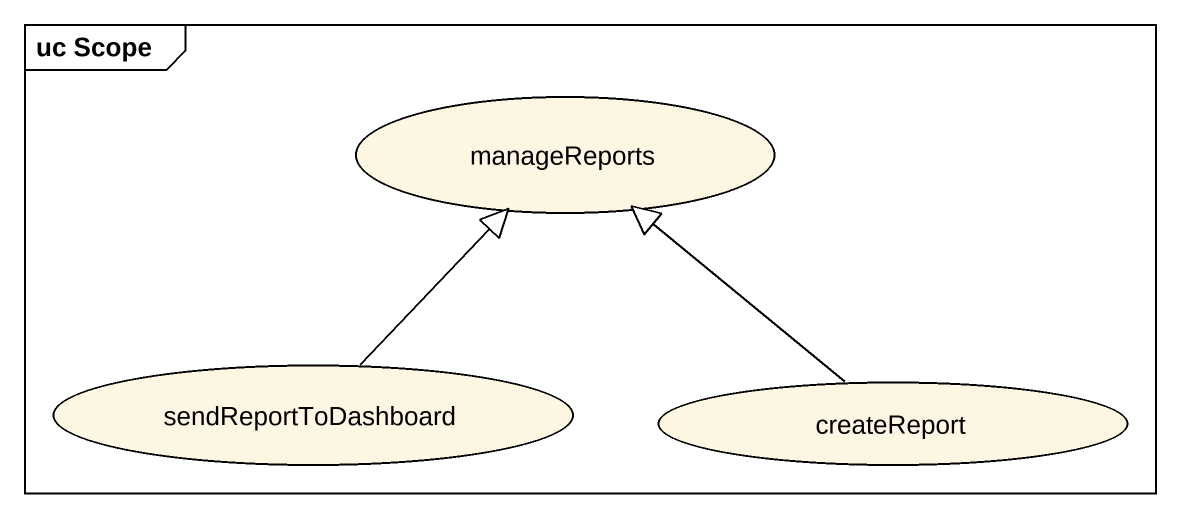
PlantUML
@startuml
mainframe uc Scope
usecase manageReports
usecase sendReportToDashboard
usecase createReport
sendReportToDashboard -up-|> manageReports
createReport -up-|> manageReports
@enduml
